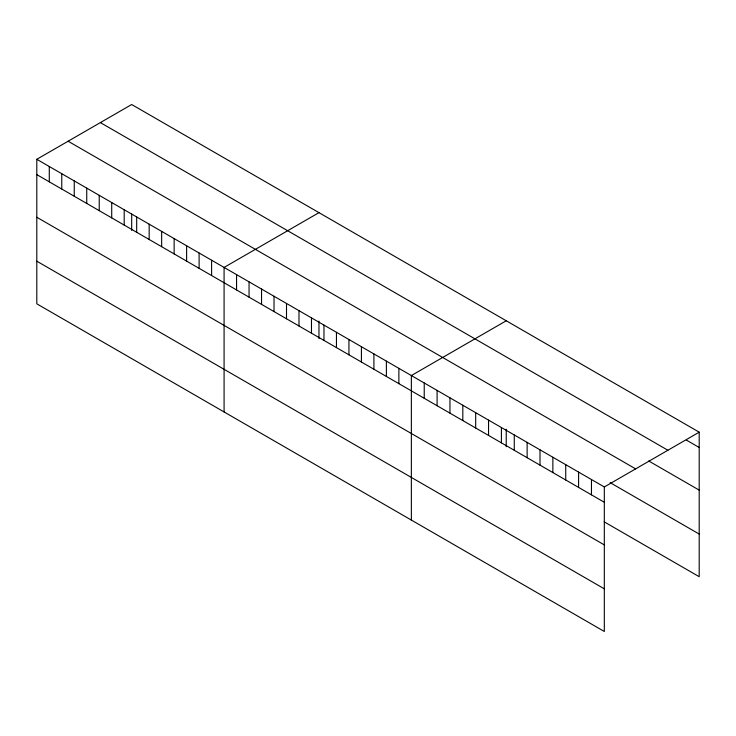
<?xml version="1.0" encoding="UTF-8"?>
<svg xmlns="http://www.w3.org/2000/svg" width="736" height="736" viewBox="0 0 736 736"><rect width="100%" height="100%" fill="white"/><g stroke="black" fill="none" stroke-linecap="round" stroke-linejoin="round"><path stroke-width="1.1" d="M36.8 159.298L604.32 486.956L604.32 631.479L36.8 303.821L36.8 159.298L131.68 104.521L699.2 432.179L699.2 576.702L604.21 521.852M318.964 212.649L224.084 267.426L224.084 411.948M506.239 320.776L411.36 375.553L411.36 520.076M604.32 486.956L699.2 432.179M686.338 440.064L699.2 447.488M100.372 122.599L667.892 450.248M648.738 460.994L699.2 490.13M68.108 141.22L635.628 468.878M610.144 482.641L699.2 534.06M36.8 174.616L604.32 502.265M36.8 217.258L604.32 544.907M36.8 261.188L604.32 588.837M591.459 479.532L591.459 494.84M578.588 472.098L578.588 487.416M565.726 464.674L565.726 479.992M552.865 457.249L552.865 472.558M540.003 449.816L540.003 465.134M527.132 442.391L527.132 457.709M514.271 434.967L514.271 450.285M506.239 429.217L506.239 446.715M501.409 427.542L501.409 442.851M488.548 420.109L488.548 435.427M475.677 412.684L475.677 428.002M462.815 405.26L462.815 420.569M449.954 397.836L449.954 413.144M437.092 390.402L437.092 405.72M424.23 382.978L424.23 398.296M398.875 368.34L398.875 383.658M386.391 361.137L386.391 376.446M373.906 353.924L373.906 369.242M361.422 346.72L361.422 362.029M348.938 339.508L348.938 354.826M336.453 332.304L336.453 347.613M323.969 325.091L323.969 340.409M318.964 321.089L318.964 338.588M311.475 317.888L311.475 333.196M298.991 310.675L298.991 325.993M286.506 303.471L286.506 318.78M274.022 296.258L274.022 311.576M261.538 289.055L261.538 304.364M249.053 281.842L249.053 297.16M236.569 274.638L236.569 289.947M211.6 260.222L211.6 275.531M199.106 253.009L199.106 268.327M186.622 245.806L186.622 261.114M174.138 238.593L174.138 253.911M161.653 231.38L161.653 246.698M149.169 224.176L149.169 239.494M136.684 216.964L136.684 232.282M131.68 214.056L131.68 230.46M124.2 209.76L124.2 225.069M111.716 202.547L111.716 217.865M99.231 195.344L99.231 210.652M86.738 188.131L86.738 203.449M74.253 180.927L74.253 196.236M61.769 173.714L61.769 189.032M49.284 166.511L49.284 181.82"/></g></svg>
